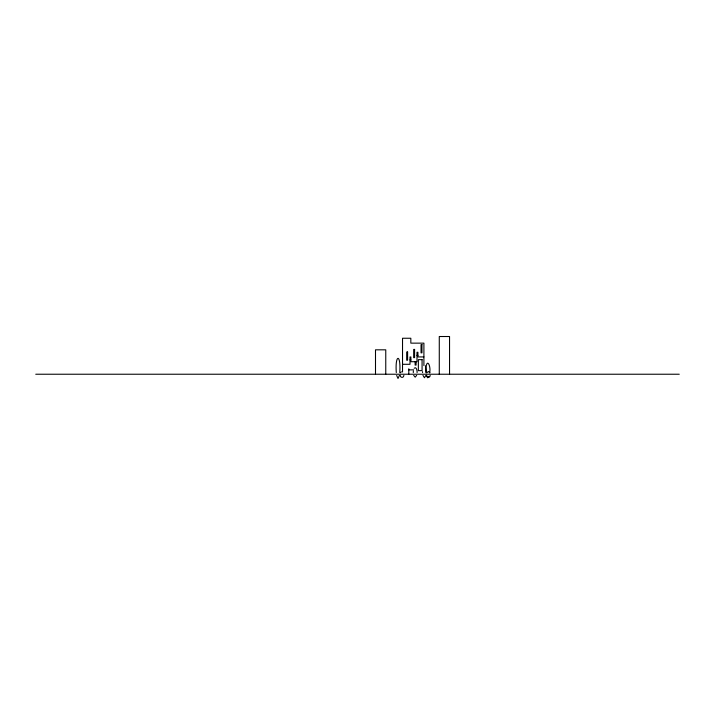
<?xml version="1.0" encoding="UTF-8"?>
<svg xmlns="http://www.w3.org/2000/svg" width="715" height="715" viewBox="0 0 715 715"><rect width="100%" height="100%" fill="white"/><g stroke="black" fill="none" stroke-linecap="round" stroke-linejoin="round"><path stroke-width="1.07" d="M417.077 372.595C417.328 371.049 416.398 366.062 414.2 368.243M425.943 369.887C426.256 356.865 431.252 365.535 429.644 372.819M426.31 372.587L425.416 365.821M399.748 372.587C401.142 353.63 394.903 353.63 396.298 372.587M413.359 370.969L413.279 372.595M399.372 375.464L398.023 378.485L396.673 375.464M403.877 375.393C403.859 378.056 400.266 378.038 400.239 375.393M430.198 375.393C430.171 378.047 426.569 378.038 426.551 375.393M425.917 375.411L424.442 377.761L422.967 375.411M416.648 375.402L415.183 377.154L413.708 375.402M428.982 376.349L427.659 377.806L426.435 375.348M400.534 372.73L401.33 371.746M426.846 372.73L428.374 371.514L429.903 372.73M423.906 356.928L417.918 356.928L417.918 352.272L416.988 352.272L416.988 361.71L410.875 361.71L410.875 356.973L409.999 356.973L409.999 364.293L402.527 364.293M409.999 359.895L410.875 359.895M408.801 369.87L413.645 369.87M35.75 374.231L679.25 374.231M416.988 355.346L417.918 355.355M426.051 372.819L425.943 370.638M422.574 372.587L422.538 371.648M449.547 374.231L449.547 336.515L439.278 336.515L439.278 374.231M423.906 365.58L423.906 343.146L410.83 343.146L410.83 338.249L402.527 338.249L402.527 372.023M416.085 361.71L416.085 365.079L415.129 365.079L415.129 361.71M408.801 368.779L408.801 374.231M385.76 374.231L385.76 349.823L375.5 349.823L375.5 374.231M421.957 344.621L421.046 344.621L421.046 352.853L421.957 352.853L421.957 344.621M414.593 349.412L413.672 349.412L413.672 357.634L414.593 357.634L414.593 349.412M407.604 351.986L406.692 351.986L406.692 360.217L407.604 360.217L407.604 351.986M422.073 359.654L418.355 359.654L418.355 370.638L422.073 370.638L422.073 359.654"/></g></svg>
